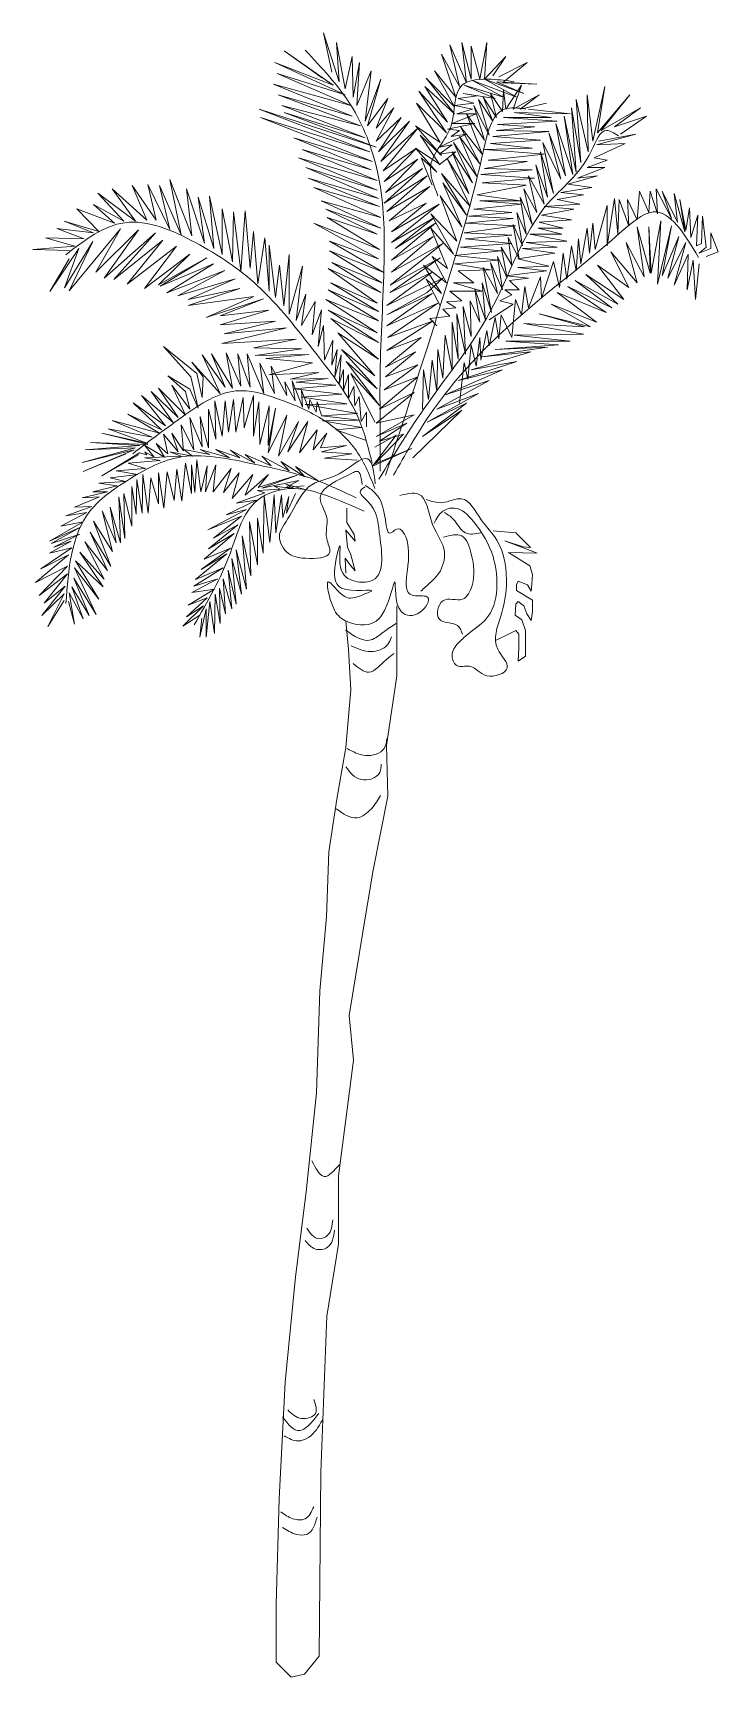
# Model space of a CAD drawing. Header units: millimetres. Extents: x -2565 to 4128, y 16 to 16090.
import ezdxf

# ---------------------------------------------------------------- set-up
doc = ezdxf.new("R2010")
doc.units = ezdxf.units.MM
doc.layers.get('0').update_dxf_attribs({"lineweight": 0})

msp = doc.modelspace()

# ---------------------------------------------------------------- linework, layer by layer
for points in [[(356, 15706), (274, 16090), (426, 15613), (402, 15997), (484, 15544), (554, 15858), (565, 15462), (624, 15800), (600, 15381), (740, 15718), (682, 15229), (833, 15637), (705, 15183), (903, 15450), (787, 15160), (961, 15357), (787, 15032), (1031, 15264), (810, 14927), (1113, 15229), (833, 14834), (1194, 15160), (856, 14741), (1183, 14962), (868, 14636), (1194, 14857), (880, 14531), (1241, 14764), (868, 14426), (1287, 14694), (891, 14345), (1311, 14589), (915, 14252), (1276, 14426), (938, 14147), (1404, 14415), (938, 14042), (1357, 14287), (973, 13984), (1369, 14229), (938, 13868), (1346, 14101), (938, 13752), (1439, 14031), (926, 13624), (1415, 13891), (926, 13554), (1334, 13752), (891, 13426), (1439, 13693), (1287, 13554), (891, 13333), (1334, 13542), (891, 13228), (1392, 13449), (903, 13112), (1346, 13274), (891, 12984), (1229, 13112), (880, 12821), (1171, 12972), (880, 12728), (1194, 12844), (868, 12600), (1194, 12728), (822, 12413), (1159, 12576), (787, 12274), (1159, 12355), (787, 12146), (1089, 12274), (822, 12099), (1054, 12169), (775, 11878), (1136, 12029), (752, 11855), (985, 12157), (775, 12041)], [(263, 15648), (-110, 15916), (367, 15578), (-203, 15800), (484, 15485), (-180, 15695), (542, 15381), (-215, 15590), (554, 15276), (-168, 15485), (635, 15183), (-133, 15381), (682, 15066), (-110, 15311), (787, 14973), (-354, 15346), (728, 14927), (-343, 15264), (752, 14834), (-17, 15066), (740, 14752), (65, 14950), (798, 14648), (30, 14869), (798, 14554), (100, 14776), (810, 14473), (123, 14671), (822, 14392), (181, 14578), (833, 14287), (251, 14450), (833, 14182), (298, 14368), (798, 14124), (309, 14287), (822, 13973), (181, 14229), (810, 13880), (333, 14054), (856, 13752), (333, 13961), (845, 13647), (356, 13845), (833, 13554), (321, 13786), (798, 13449), (344, 13647), (810, 13368), (321, 13577), (810, 13274), (298, 13484), (798, 13158), (321, 13379), (810, 13065), (344, 13298), (810, 12902), (414, 13158), (775, 12739), (449, 12995), (798, 12611), (496, 12879), (822, 12448), (542, 12762), (775, 12285)], [(1928, 15672), (2056, 15858), (1846, 15637), (1870, 15997), (1800, 15637), (1718, 15962), (1718, 15637), (1625, 15997), (1672, 15602), (1509, 15974), (1602, 15567), (1427, 15881), (1567, 15462), (1357, 15718), (1555, 15369), (1276, 15648), (1555, 15299), (1264, 15567), (1485, 15218), (1206, 15520), (1474, 15113), (1183, 15404), (1415, 15020), (1171, 15183), (1427, 14892), (1217, 15090), (1404, 14810), (1171, 14962), (1380, 14729), (1229, 14869), (1334, 14601)], [(1986, 15660), (2265, 15800), (2021, 15602), (2359, 15590), (1963, 15613), (2230, 15497), (1846, 15637), (2161, 15462), (1730, 15625), (2033, 15462), (1648, 15578), (1951, 15450), (1637, 15497), (1776, 15474), (1590, 15450), (1741, 15404), (1555, 15381), (1730, 15346), (1578, 15299), (1765, 15299), (1532, 15206), (1753, 15206), (1485, 15148), (1602, 15136), (1520, 15078), (1672, 15101), (1404, 14973), (1532, 14997), (1404, 14904), (1567, 14927), (1404, 14799)], [(3174, 15101), (3430, 15276), (3115, 15171), (3372, 15357), (2987, 15136), (3267, 15485), (2952, 15113), (3022, 15567), (2906, 15032), (2848, 15485), (2859, 14927), (2743, 15439), (2789, 14822), (2696, 15357), (2743, 14729), (2626, 15276), (2708, 14706), (2545, 15206), (2638, 14694), (2475, 15113), (2591, 14659), (2417, 15020), (2522, 14520), (2393, 14927), (2463, 14485), (2347, 14799), (2428, 14415), (2277, 14694), (2359, 14333), (2230, 14566), (2312, 14217), (2196, 14485), (2254, 14124), (2161, 14333), (2219, 14008), (2126, 14217), (2184, 13880), (2079, 14089), (2114, 13821), (2009, 13996), (2067, 13693), (1974, 13903), (2021, 13577), (1904, 13845), (1974, 13542), (1835, 13798), (1916, 13356), (1823, 13647), (1858, 13286), (1753, 13589), (1800, 13263), (1707, 13472), (1718, 13123), (1637, 13414), (1660, 12949), (1578, 13344), (1590, 12902), (1532, 13263), (1532, 12786), (1462, 13135), (1439, 12716), (1392, 12995), (1380, 12588), (1334, 12890), (1299, 12506), (1252, 12797), (1241, 12413)], [(2254, 15357), (2452, 15404), (2196, 15346), (2382, 15485), (2126, 15346), (2207, 15578), (2056, 15346), (2033, 15532), (2021, 15322), (1904, 15497), (1963, 15264), (1835, 15462), (1928, 15229), (1788, 15439), (1893, 15090), (1741, 15381), (1846, 15043), (1672, 15299), (1823, 14904), (1613, 15171), (1800, 14810), (1602, 15078), (1776, 14682), (1543, 15020), (1730, 14624), (1532, 14927), (1695, 14520), (1485, 14857), (1707, 14392), (1427, 14717), (1672, 14310), (1439, 14624), (1625, 14194), (1415, 14496), (1578, 14054), (1322, 14322), (1543, 13926), (1322, 14182), (1485, 13786), (1334, 13903), (1474, 13647), (1252, 13821), (1427, 13542), (1276, 13682), (1415, 13426)], [(2277, 15346), (2685, 15299), (2137, 15311), (2498, 15264), (2033, 15264), (2557, 15229), (1974, 15194), (2335, 15171), (1963, 15136), (2475, 15125), (1928, 15078), (2393, 15043), (1904, 15008), (2312, 14962), (1846, 14950), (2428, 14904), (1881, 14845), (2265, 14834), (1846, 14764), (2312, 14752), (1811, 14706), (2335, 14671), (1823, 14624), (2254, 14601), (1776, 14508), (2196, 14450), (1800, 14450), (2207, 14415), (1741, 14368), (2114, 14333), (1695, 14298), (2126, 14275), (1660, 14229), (2149, 14205), (1648, 14136), (2114, 14112), (1660, 14077), (2114, 14031), (1613, 13996), (2009, 13961), (1555, 13914), (1986, 13868), (1555, 13833), (1904, 13775), (1590, 13763), (1741, 13647), (1543, 13647), (1823, 13565), (1509, 13565), (1625, 13472), (1474, 13461), (1567, 13402), (1439, 13391), (1509, 13321), (1311, 13298), (1380, 13228)], [(2964, 15032), (3325, 15101), (2941, 14997), (3220, 15008), (2917, 14869), (3046, 14845), (2848, 14776), (3022, 14776), (2754, 14671), (2952, 14694), (2661, 14613), (2894, 14578), (2591, 14531), (2813, 14508), (2557, 14461), (2778, 14415), (2428, 14392), (2720, 14368), (2405, 14310), (2696, 14264), (2382, 14240), (2615, 14182), (2370, 14182), (2603, 14124), (2289, 14124), (2650, 14054), (2254, 14042), (2557, 13996), (2219, 13984), (2533, 13938), (2172, 13880), (2475, 13810), (2172, 13798), (2452, 13763), (2056, 13717), (2277, 13693), (2091, 13670), (2184, 13577), (2044, 13577), (2114, 13530), (1998, 13472), (2126, 13437), (1893, 13286)], [(-2207, 13964), (-2565, 13974), (-2156, 14005), (-2442, 14086), (-2064, 14076), (-2330, 14178), (-1972, 14137), (-2258, 14250), (-1921, 14148), (-2136, 14372), (-1768, 14229), (-1972, 14413), (-1676, 14250), (-1932, 14525), (-1564, 14250), (-1789, 14566), (-1452, 14260), (-1595, 14597), (-1360, 14260), (-1442, 14607), (-1227, 14168), (-1329, 14597), (-1115, 14117), (-1227, 14658), (-1013, 14107), (-1064, 14566), (-890, 14035), (-951, 14484), (-798, 13984), (-839, 14495), (-717, 13923), (-717, 14372), (-614, 13852), (-604, 14341), (-533, 13760), (-492, 14352), (-441, 13790), (-410, 14148), (-369, 13637), (-298, 14086), (-257, 13566), (-257, 14015), (-196, 13505), (-155, 13821), (-114, 13423), (-63, 13923), (-63, 13341), (70, 13811), (8, 13280), (100, 13535), (59, 13229), (192, 13464), (162, 13137), (253, 13382), (223, 13025), (274, 13229), (284, 12892), (366, 13086), (356, 12841), (407, 12994), (386, 12729), (448, 12943), (427, 12658), (468, 12801), (468, 12597), (519, 12750), (519, 12515), (570, 12637), (580, 12443), (621, 12535), (642, 12290), (693, 12382), (693, 12239)], [(4012, 13903), (4128, 13949), (4059, 14136), (4059, 13984), (3942, 13938), (4012, 13996), (3977, 14298), (3965, 14031), (3919, 14008), (3930, 14310), (3861, 14089), (3849, 14380), (3814, 14159), (3756, 14461), (3802, 14147), (3698, 14520), (3733, 14240), (3581, 14543), (3674, 14275), (3523, 14566), (3535, 14322), (3465, 14543), (3453, 14333), (3360, 14543), (3337, 14264), (3243, 14461), (3255, 14205), (3162, 14461), (3150, 14124), (3115, 14473), (3046, 14008), (3046, 14403), (2929, 13973), (2906, 14229), (2871, 13938), (2848, 14182), (2789, 13833), (2766, 14077), (2743, 13763), (2696, 14008), (2650, 13682), (2615, 13938), (2580, 13600), (2522, 13856), (2405, 13496), (2393, 13705), (2277, 13402), (2242, 13612), (2207, 13333), (2149, 13484), (2114, 13112), (2009, 13333), (1986, 13100), (1951, 13309), (1893, 13030), (1870, 13181), (1811, 12890), (1800, 13112), (1765, 12832), (1718, 13042), (1683, 12704), (1648, 12867), (1602, 12471)], [(-2211, 13883), (-2400, 13563), (-2116, 13984), (-2255, 13599), (-1978, 14050), (-2211, 13570), (-1709, 14174), (-1949, 13752), (-1534, 14166), (-1869, 13694), (-1367, 14137), (-1774, 13679), (-1294, 14064), (-1643, 13635), (-1163, 14006), (-1476, 13592), (-1032, 13926), (-1338, 13628), (-865, 13890), (-1323, 13614), (-799, 13832), (-1258, 13548), (-690, 13766), (-1149, 13519), (-588, 13686), (-1047, 13483), (-545, 13592), (-1047, 13425), (-406, 13512), (-872, 13308), (-312, 13490), (-734, 13323), (-261, 13381), (-734, 13235), (-195, 13272), (-698, 13148), (-86, 13206), (-719, 13054), (8, 13097), (-406, 13010), (59, 13003), (-392, 12937), (132, 12945), (-290, 12908), (168, 12865), (-261, 12748), (227, 12770), (-50, 12705), (321, 12712), (8, 12675), (394, 12646), (-14, 12610), (452, 12559), (67, 12530), (503, 12465), (96, 12457), (605, 12370), (256, 12348), (627, 12305), (263, 12297), (649, 12232), (394, 12210), (685, 12108)], [(1148, 11936), (1625, 12402), (1241, 12146), (1672, 12471), (1287, 12285), (1788, 12565), (1380, 12413), (1893, 12693), (1462, 12553), (2021, 12797), (1590, 12693), (2161, 12879), (1718, 12797), (2300, 12972), (1823, 12925), (2463, 13018), (1951, 12995), (2568, 13042), (2056, 13077), (2685, 13077), (2137, 13135), (2813, 13146), (2230, 13251), (2824, 13216), (2382, 13344), (2883, 13216), (2498, 13437), (2941, 13263), (2557, 13554), (3034, 13356), (2661, 13612), (3092, 13402), (2731, 13670), (3150, 13437), (2836, 13728), (3209, 13484), (2952, 13821), (3255, 13600), (3080, 13949), (3337, 13647), (3232, 14042), (3407, 13705), (3337, 14194), (3465, 13740), (3453, 14194), (3476, 13740), (3570, 14252), (3535, 13635), (3674, 14205), (3581, 13717), (3744, 14101), (3639, 13693), (3814, 14042), (3698, 13624), (3837, 13926), (3826, 13577), (3884, 13868), (3907, 13484), (3942, 13833)], [(-1656, 11974), (-2075, 11801), (-1574, 12015), (-2085, 11892), (-1564, 12035), (-2054, 12015), (-1523, 12056), (-2003, 12086), (-1442, 12066), (-1891, 12178), (-1442, 12076), (-1830, 12219), (-1401, 12137), (-1789, 12301), (-1329, 12178), (-1636, 12362), (-1309, 12209), (-1584, 12474), (-1268, 12250), (-1503, 12545), (-1196, 12280), (-1411, 12586), (-1145, 12331), (-1339, 12617), (-1074, 12352), (-1207, 12648), (-1033, 12413), (-1074, 12586), (-1248, 12739), (-1033, 12607), (-951, 12423), (-1023, 12729), (-1288, 13025), (-962, 12760), (-911, 12525), (-900, 12729), (-1013, 12872), (-737, 12566), (-911, 12943), (-686, 12627), (-819, 12954), (-614, 12617), (-676, 12964), (-533, 12637), (-563, 12954), (-441, 12627), (-471, 12954), (-308, 12566), (-349, 12862), (-206, 12566), (-237, 12831), (-83, 12545), (-104, 12678), (-2, 12494), (-32, 12688), (70, 12433), (59, 12597), (131, 12413), (141, 12505), (202, 12382), (213, 12484), (253, 12352)], [(-1533, 11964), (-1891, 11760), (-1523, 11984), (-1452, 11964), (-1472, 11994), (-1380, 11943), (-1472, 12056), (-1278, 11943), (-1360, 12076), (-1248, 11974), (-1288, 12168), (-1145, 11994), (-1207, 12178), (-1094, 12005), (-1115, 12260), (-992, 12015), (-1033, 12331), (-911, 12045), (-931, 12341), (-849, 12035), (-849, 12413), (-778, 12117), (-788, 12494), (-717, 12148), (-686, 12494), (-655, 12188), (-604, 12505), (-584, 12188), (-512, 12525), (-502, 12229), (-410, 12545), (-410, 12148), (-359, 12484), (-349, 12066), (-257, 12443), (-267, 12056), (-196, 12423), (-267, 11984), (-83, 12352), (-165, 11954), (29, 12290), (-73, 11994), (121, 12290), (39, 11984), (213, 12209), (172, 12015), (305, 12178), (243, 12035), (499, 12056), (253, 11994), (550, 11974), (284, 11933), (601, 11913)], [(-2259, 10540), (-2420, 10286), (-2259, 10607), (-2479, 10396), (-2251, 10683), (-2454, 10514), (-2226, 10802), (-2505, 10590), (-2226, 10878), (-2539, 10717), (-2217, 10988), (-2488, 10852), (-2183, 11055), (-2403, 11005), (-2192, 11123), (-2361, 11064), (-2107, 11191), (-2386, 11098), (-2099, 11258), (-2403, 11123), (-2073, 11309), (-2293, 11267), (-2039, 11402), (-2243, 11368), (-1989, 11461), (-2158, 11453), (-1913, 11554), (-2082, 11546), (-1836, 11605), (-1980, 11605), (-1743, 11664), (-1921, 11689), (-1659, 11706), (-1811, 11740), (-1540, 11774), (-1752, 11808), (-1464, 11833), (-1633, 11884), (-1320, 11909), (-1473, 11935), (-1117, 11952), (-1227, 11994), (-1007, 11952), (-1092, 12019), (-838, 11968), (-931, 12019), (-644, 11935), (-779, 12019), (-542, 11935), (-635, 12011), (-398, 11884), (-491, 11968), (-237, 11859), (-330, 11952), (-60, 11808), (-144, 11901), (93, 11749), (-1, 11850), (219, 11715)], [(-2217, 10531), (-2158, 10311), (-2209, 10616), (-2073, 10362), (-2183, 10675), (-2014, 10396), (-2166, 10759), (-1946, 10404), (-2158, 10861), (-1921, 10556), (-2149, 10928), (-1879, 10675), (-2107, 11013), (-1870, 10751), (-2056, 11115), (-1836, 10835), (-2006, 11208), (-1803, 10878), (-1972, 11317), (-1786, 11022), (-1887, 11419), (-1752, 11106), (-1811, 11453), (-1710, 11106), (-1726, 11554), (-1667, 11148), (-1676, 11588), (-1600, 11267), (-1600, 11656), (-1557, 11385), (-1549, 11723), (-1498, 11394), (-1490, 11774), (-1439, 11394), (-1413, 11740), (-1337, 11487), (-1337, 11791), (-1287, 11444), (-1253, 11799), (-1185, 11520), (-1160, 11825), (-1109, 11512), (-1075, 11884), (-1016, 11588), (-1016, 11867), (-982, 11596), (-965, 11918), (-923, 11605), (-863, 11859), (-880, 11605), (-779, 11867), (-804, 11605), (-627, 11833), (-703, 11596), (-550, 11791), (-618, 11537), (-415, 11774), (-491, 11571), (-263, 11774), (-364, 11647), (16, 11766), (-330, 11639), (33, 11715), (-94, 11647), (84, 11664)], [(-935, 10397), (-1099, 10290), (-899, 10489), (-1063, 10383), (-864, 10568), (-1049, 10497), (-792, 10653), (-1013, 10618), (-757, 10753), (-992, 10682), (-707, 10860), (-978, 10746), (-671, 10996), (-921, 10846), (-635, 11053), (-892, 10946), (-600, 11195), (-849, 11045), (-564, 11281), (-799, 11152), (-528, 11366), (-857, 11231), (-479, 11430), (-678, 11380), (-379, 11523), (-578, 11494), (-300, 11594), (-372, 11616), (-151, 11630), (-208, 11658), (-15, 11637), (-93, 11680), (106, 11623)], [(-914, 10368), (-935, 10183), (-871, 10461), (-871, 10183), (-835, 10532), (-792, 10219), (-785, 10604), (-735, 10318), (-742, 10661), (-685, 10411), (-707, 10753), (-621, 10461), (-657, 10839), (-578, 10504), (-621, 10953), (-528, 10604), (-578, 11038), (-479, 10653), (-521, 11174), (-436, 10782), (-450, 11309), (-372, 10889), (-372, 11345), (-315, 11003), (-307, 11566), (-250, 11110), (-208, 11573), (-193, 11202), (-136, 11573), (-122, 11352), (-65, 11559), (-86, 11395), (-1, 11587)], [(501, 11443), (501, 11303), (575, 11187), (583, 11121), (492, 11228), (509, 11063), (542, 10989), (583, 10832), (542, 10881), (484, 10956), (492, 10807)], [(1932, 11224), (2153, 11202), (2296, 11060), (2224, 11067), (2046, 11124), (2360, 11003), (2082, 11010), (2289, 10881), (2317, 10796), (2310, 10703), (2303, 10632), (2267, 10696), (2174, 10732), (2160, 10696), (2160, 10639), (2317, 10546), (2317, 10432), (2303, 10347), (2260, 10411), (2231, 10489), (2174, 10532), (2153, 10504), (2146, 10397), (2210, 10354), (2246, 10247), (2246, 9998), (2174, 9948), (2182, 10076), (2182, 10212), (2153, 10247), (2082, 10212), (1960, 10155)], [(492, 10344), (517, 10063), (542, 9667), (492, 9105), (403, 8598), (326, 8083), (304, 7448), (239, 6725), (206, 5728), (103, 4759), (1, 3931), (-101, 2900), (-159, 1759), (-189, 728), (-189, 162), (-43, 16), (88, 45), (233, 220), (248, 2021), (306, 3546), (422, 4248), (422, 4916), (480, 5366), (567, 6049), (524, 6485), (656, 7278), (757, 7888), (903, 8629), (888, 9123), (990, 9805), (990, 10168), (990, 10488)]]:
    msp.add_lwpolyline(points)
for points in [[(96, 15920), (540, 15385), (802, 14732), (867, 13922), (828, 12825), (828, 12120), (828, 11806)], [(2137, 15613), (1916, 15637), (1625, 15578), (1520, 15183), (1322, 14799), (1392, 14496)], [(880, 11767), (1285, 13008), (1586, 13987), (1834, 14928), (2043, 15346), (2252, 15346)], [(815, 11728), (1285, 12459), (1900, 13360), (2462, 14418), (2893, 14941), (3037, 15137), (3154, 15084)], [(959, 11767), (1311, 12355), (1991, 13138), (3167, 14131), (3494, 14340), (3938, 13896)], [(-2243, 13922), (-1668, 14235), (-976, 14040), (-374, 13622), (201, 12955), (619, 12315), (749, 11884)], [(-1590, 11976), (-1080, 12355), (-584, 12590), (-165, 12511), (279, 12302), (580, 12028), (776, 11636)], [(-2243, 10513), (-2008, 11414), (-1642, 11715), (-1159, 11937), (-388, 11871), (174, 11728), (593, 11545)], [(780, 11682), (704, 11927), (428, 11781), (129, 11651), (29, 11521), (-109, 11284), (-155, 11192), (-86, 11016), (98, 10954), (336, 11016), (305, 11146), (305, 11353), (244, 11567), (343, 11674), (558, 11789), (596, 11804), (650, 11674)], [(-989, 10304), (-636, 11009), (-374, 11519), (-9, 11636), (292, 11571), (671, 11414)], [(681, 11651), (635, 11613), (704, 11513), (819, 11207), (757, 10740), (604, 10725), (451, 10832), (435, 11077), (382, 10817), (451, 10663), (742, 10633), (650, 10594), (481, 10579), (320, 10725), (351, 10518), (451, 10365), (750, 10319), (841, 10395), (972, 10725), (1033, 10434), (1217, 10426), (1294, 10572), (1171, 10587), (1094, 11108), (987, 11238), (918, 11199), (887, 11276), (773, 11598), (681, 11667)], [(1018, 11567), (1202, 11582), (1340, 11284), (1455, 11016), (1401, 10809), (1317, 10717), (1225, 10633)], [(1278, 11529), (1432, 11498), (1623, 11536), (1815, 11330), (1968, 11131), (2060, 10686), (2006, 10388), (1976, 10066), (2068, 9882), (1868, 9806), (1700, 9898), (1577, 9905), (1531, 10020), (1600, 10135), (1692, 10219), (1884, 10388), (1968, 10694), (1930, 10970), (1738, 11314), (1554, 11445), (1439, 11414), (1355, 11299)], [(1454, 11402), (1540, 11338), (1661, 11202), (1811, 11202)], [(1447, 11159), (1625, 11174), (1718, 10996), (1725, 10689), (1632, 10554), (1440, 10539), (1404, 10361), (1582, 10297), (1632, 10212)], [(488, 10252), (736, 10156), (860, 10233), (984, 10318)], [(545, 10099), (736, 10042), (899, 10109), (937, 10185)], [(564, 9927), (717, 9841), (889, 9965), (965, 10023)], [(505, 9095), (685, 9026), (866, 9095), (894, 9193)], [(491, 8915), (644, 8790), (824, 8859), (838, 8943)], [(398, 8506), (602, 8417), (742, 8506), (832, 8634)], [(161, 5063), (280, 4911), (432, 5029)], [(94, 4285), (195, 4201), (314, 4218), (381, 4387)], [(111, 4404), (229, 4302), (314, 4336), (364, 4488)], [(-126, 2561), (43, 2426), (144, 2494), (229, 2595)], [(-76, 2629), (60, 2544), (195, 2595), (178, 2730)], [(-109, 2375), (26, 2325), (127, 2359), (263, 2528)], [(-143, 1632), (-25, 1564), (94, 1564), (178, 1682)], [(-126, 1480), (9, 1412), (111, 1412), (212, 1581)]]:
    msp.add_spline(points, degree=3)

doc.saveas('drawing.dxf')
